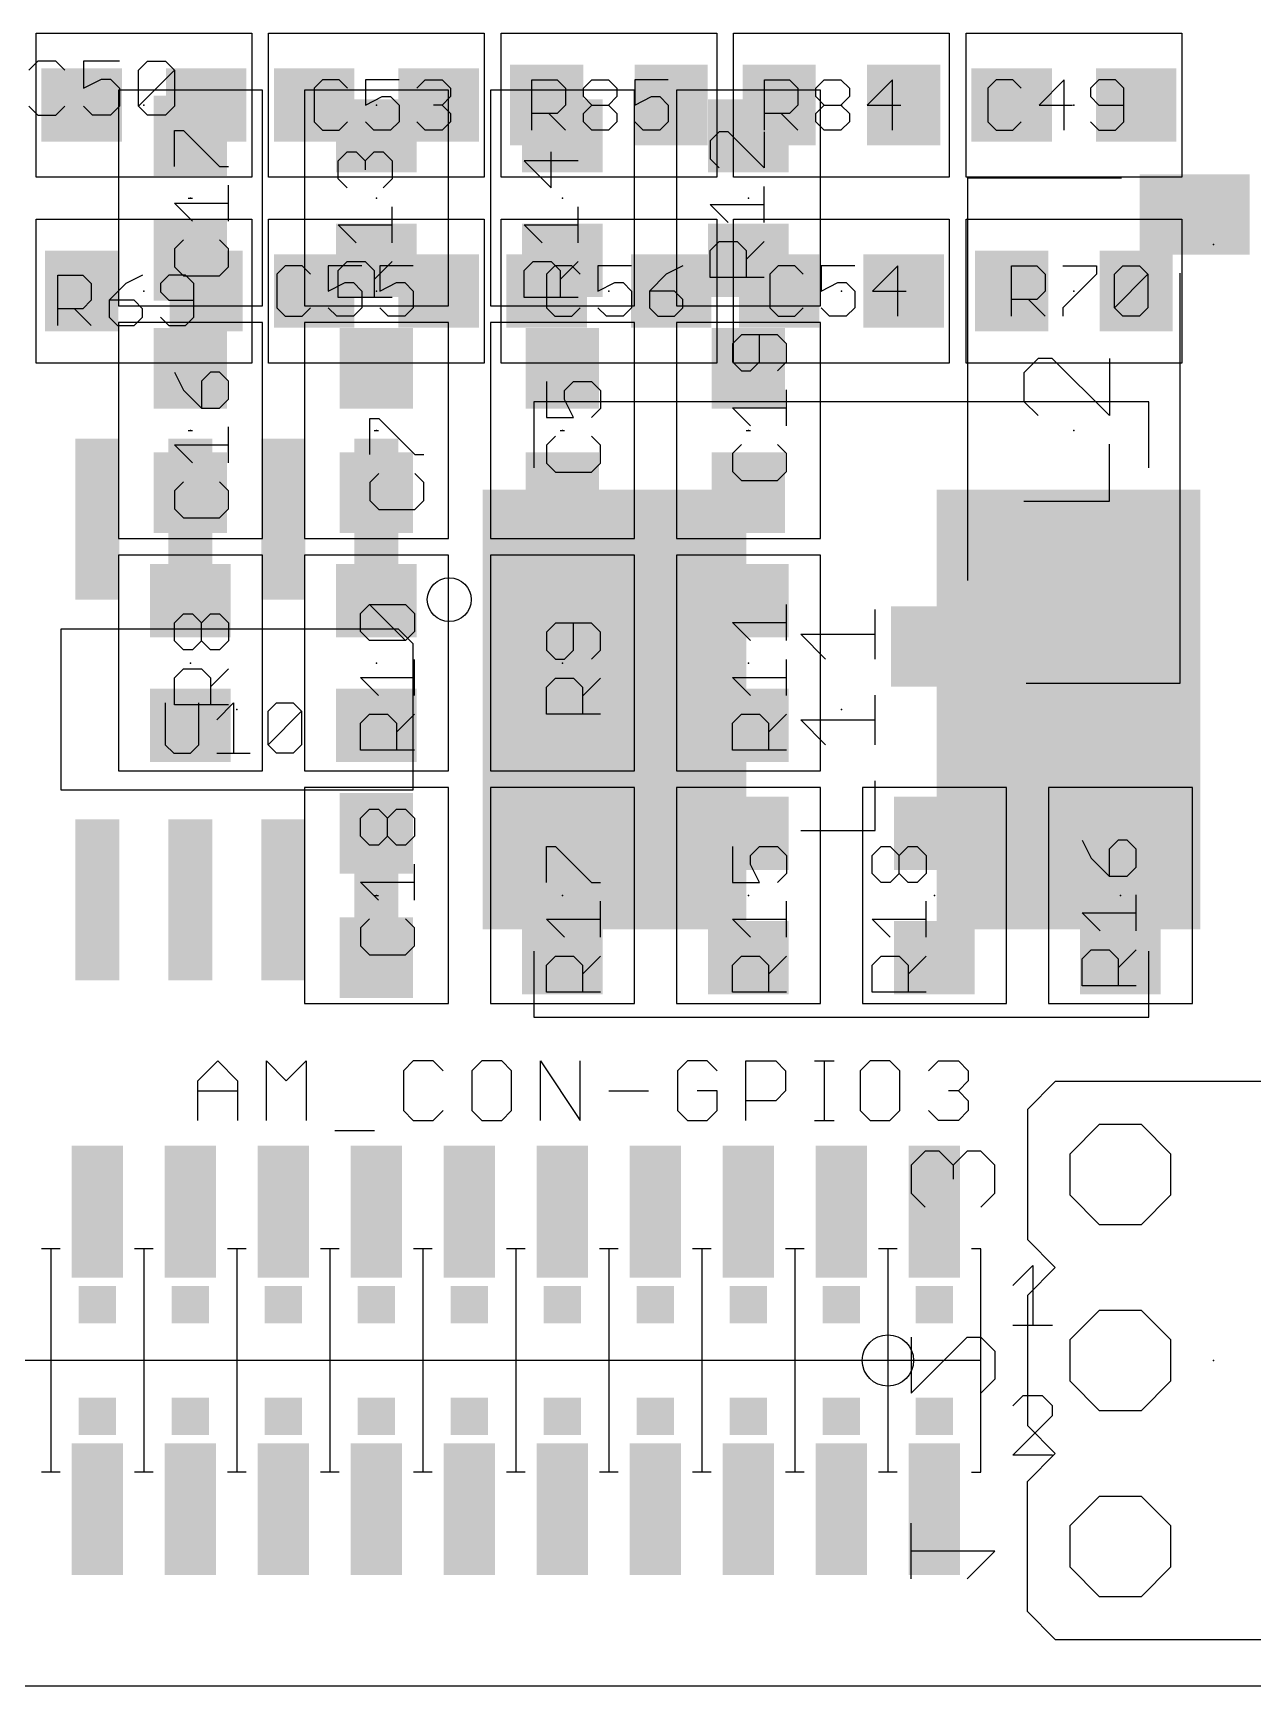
# Model space of a CAD drawing. Extents: x -7.7 to 78.5, y -0.3 to 53.5.
# Drawn here: x 15.63 to 32.29, y 0 to 22.57 of the extents above; entities that cross this region are included whole.
import ezdxf

# ---------------------------------------------------------------- set-up
doc = ezdxf.new("R2010")
doc.units = 0
for name, color, linetype in [('1', 22, 'CONTINUOUS'), ('16', 140, 'CONTINUOUS'), ('17', 82, 'CONTINUOUS'), ('20', 253, 'CONTINUOUS'), ('21', 253, 'CONTINUOUS'), ('22', 53, 'CONTINUOUS'), ('23', 253, 'CONTINUOUS'), ('24', 53, 'CONTINUOUS'), ('25', 253, 'CONTINUOUS'), ('39', 22, 'CONTINUOUS'), ('40', 140, 'CONTINUOUS')]:
    doc.layers.add(name, color=color, linetype=linetype)

# ---------------------------------------------------------------- blocks, each defined once
blk = doc.blocks.new('RECT')
blk.add_solid([(-0.5, -0.5), (0.5, -0.5), (-0.5, 0.5), (0.5, 0.5)])
blk = doc.blocks.new('OCTAGONP')
blk.add_lwpolyline([(-0.5, -0.2071), (-0.5, 0.2071), (-0.2071, 0.5), (0.2071, 0.5), (0.5, 0.2071), (0.5, -0.2071), (0.2071, -0.5), (-0.2071, -0.5)], close=True)

msp = doc.modelspace()

# ---------------------------------------------------------------- linework, layer by layer
at = {"layer": '20'}
msp.add_line((0, 0), (63.391, 0), dxfattribs=at)
msp.add_circle((27.305, 4.445), 0.35, dxfattribs=at)
at = {"layer": '21'}
for p, q in [((30.87, 17.535), (22.47, 17.535)), ((22.47, 17.535), (22.47, 16.635)), ((30.87, 16.635), (30.87, 17.535)), ((16.015, 12.235), (16.015, 14.435)), ((16.015, 14.435), (20.615, 14.435)), ((20.615, 14.435), (20.815, 14.235)), ((20.815, 14.235), (20.815, 12.235)), ((20.815, 12.235), (16.015, 12.235)), ((22.47, 10.035), (22.47, 9.135)), ((30.87, 9.135), (30.87, 10.035)), ((22.47, 9.135), (30.87, 9.135)), ((15.875, 5.969), (15.748, 5.969)), ((16.002, 5.969), (15.875, 5.969)), ((15.875, 5.969), (15.875, 4.445)), ((17.145, 5.969), (17.018, 5.969)), ((17.272, 5.969), (17.145, 5.969)), ((17.145, 5.969), (17.145, 4.445)), ((18.415, 5.969), (18.288, 5.969)), ((18.542, 5.969), (18.415, 5.969)), ((18.415, 5.969), (18.415, 4.445)), ((19.685, 5.969), (19.558, 5.969)), ((19.812, 5.969), (19.685, 5.969)), ((19.685, 5.969), (19.685, 4.445)), ((20.955, 5.969), (20.828, 5.969)), ((21.082, 5.969), (20.955, 5.969)), ((20.955, 5.969), (20.955, 4.445)), ((22.225, 5.969), (22.098, 5.969)), ((22.352, 5.969), (22.225, 5.969)), ((22.225, 5.969), (22.225, 4.445)), ((23.495, 5.969), (23.368, 5.969)), ((23.622, 5.969), (23.495, 5.969)), ((23.495, 5.969), (23.495, 4.445)), ((24.765, 5.969), (24.638, 5.969)), ((24.892, 5.969), (24.765, 5.969)), ((24.765, 5.969), (24.765, 4.445)), ((26.035, 5.969), (25.908, 5.969)), ((26.162, 5.969), (26.035, 5.969)), ((26.035, 5.969), (26.035, 4.445)), ((27.305, 5.969), (27.178, 5.969)), ((27.432, 5.969), (27.305, 5.969)), ((27.305, 5.969), (27.305, 4.445)), ((28.575, 5.969), (28.448, 5.969)), ((28.575, 4.445), (28.575, 5.969)), ((29.0111, 5.4699), (29.2822, 5.7411)), ((29.2822, 5.7411), (29.2822, 4.9276)), ((29.0111, 4.9276), (29.5534, 4.9276)), ((15.875, 4.445), (14.605, 4.445)), ((17.145, 4.445), (15.875, 4.445)), ((15.875, 4.445), (15.875, 2.921)), ((18.415, 4.445), (17.145, 4.445)), ((17.145, 4.445), (17.145, 2.921)), ((19.685, 4.445), (18.415, 4.445)), ((18.415, 4.445), (18.415, 2.921)), ((20.955, 4.445), (19.685, 4.445)), ((19.685, 4.445), (19.685, 2.921)), ((22.225, 4.445), (20.955, 4.445)), ((20.955, 4.445), (20.955, 2.921)), ((23.495, 4.445), (22.225, 4.445)), ((22.225, 4.445), (22.225, 2.921)), ((24.765, 4.445), (23.495, 4.445)), ((23.495, 4.445), (23.495, 2.921)), ((26.035, 4.445), (24.765, 4.445)), ((24.765, 4.445), (24.765, 2.921)), ((27.305, 4.445), (26.035, 4.445)), ((26.035, 4.445), (26.035, 2.921)), ((28.575, 4.445), (27.305, 4.445)), ((27.305, 4.445), (27.305, 2.921)), ((28.575, 2.921), (28.575, 4.445)), ((29.1467, 3.9631), (29.0111, 3.8275)), ((29.4178, 3.9631), (29.1467, 3.9631)), ((29.5534, 3.8275), (29.4178, 3.9631)), ((29.0111, 3.1496), (29.5534, 3.6919)), ((29.5534, 3.6919), (29.5534, 3.8275)), ((29.5534, 3.1496), (29.0111, 3.1496)), ((15.875, 2.921), (15.748, 2.921)), ((16.002, 2.921), (15.875, 2.921)), ((17.145, 2.921), (17.018, 2.921)), ((17.272, 2.921), (17.145, 2.921)), ((18.415, 2.921), (18.288, 2.921)), ((18.542, 2.921), (18.415, 2.921)), ((19.685, 2.921), (19.558, 2.921)), ((19.812, 2.921), (19.685, 2.921)), ((20.955, 2.921), (20.828, 2.921)), ((21.082, 2.921), (20.955, 2.921)), ((22.225, 2.921), (22.098, 2.921)), ((22.352, 2.921), (22.225, 2.921)), ((23.495, 2.921), (23.368, 2.921)), ((23.622, 2.921), (23.495, 2.921)), ((24.765, 2.921), (24.638, 2.921)), ((24.892, 2.921), (24.765, 2.921)), ((26.035, 2.921), (25.908, 2.921)), ((26.162, 2.921), (26.035, 2.921)), ((27.305, 2.921), (27.178, 2.921)), ((27.432, 2.921), (27.305, 2.921)), ((28.448, 2.921), (28.575, 2.921))]:
    msp.add_line(p, q, dxfattribs=at)
msp.add_circle((21.315, 14.835), 0.3, dxfattribs=at)
at = {"layer": '22'}
for p, q in [((28.395, 20.595), (30.495, 20.595)), ((28.395, 15.095), (28.395, 20.595)), ((17.7495, 20.32), (17.8105, 20.32)), ((31.295, 13.695), (31.295, 19.295)), ((17.7495, 17.145), (17.8105, 17.145)), ((20.2895, 17.145), (20.3505, 17.145)), ((22.8295, 17.145), (22.8905, 17.145)), ((25.3695, 17.145), (25.4305, 17.145)), ((29.195, 13.695), (31.295, 13.695)), ((20.2895, 10.795), (20.3505, 10.795)), ((29.21, 7.874), (29.591, 8.255)), ((33.909, 8.255), (29.591, 8.255)), ((29.21, 7.874), (29.21, 6.096)), ((27.8132, 7.3032), (27.6225, 7.1125)), ((28.0038, 7.3032), (27.8132, 7.3032)), ((28.1945, 7.1125), (28.0038, 7.3032)), ((28.3852, 7.3032), (28.1945, 7.1125)), ((28.5758, 7.3032), (28.3852, 7.3032)), ((28.7665, 7.1125), (28.5758, 7.3032)), ((27.6225, 7.1125), (27.6225, 6.7312)), ((28.1945, 7.1125), (28.1945, 6.9218)), ((28.7665, 6.7312), (28.7665, 7.1125)), ((27.6225, 6.7312), (27.8132, 6.5405)), ((28.5758, 6.5405), (28.7665, 6.7312)), ((29.591, 5.715), (29.21, 6.096)), ((29.591, 5.715), (29.21, 5.334)), ((29.21, 5.334), (29.21, 3.556)), ((27.6225, 4.7632), (27.6225, 4.0005)), ((27.6225, 4.0005), (28.3852, 4.7632)), ((28.3852, 4.7632), (28.5758, 4.7632)), ((28.5758, 4.7632), (28.7665, 4.5725)), ((28.7665, 4.5725), (28.7665, 4.1912)), ((28.7665, 4.1912), (28.5758, 4.0005)), ((29.591, 3.175), (29.21, 3.556)), ((29.591, 3.175), (29.21, 2.794)), ((29.21, 1.016), (29.21, 2.794)), ((27.6225, 1.4605), (27.6225, 2.2231)), ((28.7665, 1.8418), (27.6225, 1.8418)), ((28.3852, 1.4605), (28.7665, 1.8418)), ((29.591, 0.635), (29.21, 1.016)), ((29.591, 0.635), (33.909, 0.635))]:
    msp.add_line(p, q, dxfattribs=at)
at = {"layer": '23'}
for p in [(17.145, 21.59), (20.32, 21.59), (23.495, 21.59), (26.67, 21.59), (29.845, 21.59), (31.75, 19.685), (17.145, 19.05), (20.32, 19.05), (23.495, 19.05), (26.67, 19.05), (29.845, 19.05), (18.415, 13.335), (26.67, 13.335)]:
    msp.add_point(p, dxfattribs=at)
at = {"layer": '24'}
for p in [(17.78, 20.32), (20.32, 20.32), (22.86, 20.32), (25.4, 20.32), (17.78, 17.145), (20.32, 17.145), (22.86, 17.145), (25.4, 17.145), (29.845, 17.145), (17.78, 13.97), (20.32, 13.97), (22.86, 13.97), (25.4, 13.97), (20.32, 10.795), (22.86, 10.795), (25.4, 10.795), (27.94, 10.795), (30.48, 10.795), (31.75, 4.445)]:
    msp.add_point(p, dxfattribs=at)
at = {"layer": '25'}
for p, q in [((15.6957, 22.1875), (15.5729, 22.0647)), ((15.9415, 22.1875), (15.6957, 22.1875)), ((16.0643, 22.0647), (15.9415, 22.1875)), ((16.8128, 22.1875), (16.3213, 22.1875)), ((16.3213, 22.1875), (16.3213, 21.8189)), ((17.0697, 22.0647), (17.1926, 22.1875)), ((17.1926, 22.1875), (17.4383, 22.1875)), ((17.4383, 22.1875), (17.5612, 22.0647)), ((16.3213, 21.8189), (16.567, 21.9418)), ((16.567, 21.9418), (16.6899, 21.9418)), ((16.6899, 21.9418), (16.8128, 21.8189)), ((17.0697, 21.5732), (17.0697, 22.0647)), ((17.0697, 21.5732), (17.5612, 22.0647)), ((17.5612, 22.0647), (17.5612, 21.5732)), ((19.5835, 21.9335), (19.4691, 21.8191)), ((19.8123, 21.9335), (19.5835, 21.9335)), ((19.9267, 21.8191), (19.8123, 21.9335)), ((20.6283, 21.9335), (20.1707, 21.9335)), ((20.1707, 21.9335), (20.1707, 21.5903)), ((20.8724, 21.8191), (20.9868, 21.9335)), ((20.9868, 21.9335), (21.2156, 21.9335)), ((21.2156, 21.9335), (21.33, 21.8191)), ((22.4442, 21.2471), (22.4442, 21.9335)), ((22.4442, 21.9335), (22.7874, 21.9335)), ((22.7874, 21.9335), (22.9018, 21.8191)), ((23.1458, 21.8191), (23.2602, 21.9335)), ((23.2602, 21.9335), (23.489, 21.9335)), ((23.489, 21.9335), (23.6034, 21.8191)), ((24.305, 21.9335), (23.8475, 21.9335)), ((23.8475, 21.9335), (23.8475, 21.5903)), ((25.6192, 21.2471), (25.6192, 21.9335)), ((25.6192, 21.9335), (25.9624, 21.9335)), ((25.9624, 21.9335), (26.0768, 21.8191)), ((26.3208, 21.8191), (26.4352, 21.9335)), ((26.4352, 21.9335), (26.664, 21.9335)), ((26.664, 21.9335), (26.7784, 21.8191)), ((27.3656, 21.9335), (27.0225, 21.5903)), ((27.3656, 21.2471), (27.3656, 21.9335)), ((28.7816, 21.9335), (28.6672, 21.8191)), ((29.0104, 21.9335), (28.7816, 21.9335)), ((29.1248, 21.8191), (29.0104, 21.9335)), ((29.712, 21.9335), (29.3688, 21.5903)), ((29.712, 21.2471), (29.712, 21.9335)), ((30.1849, 21.9335), (30.0705, 21.8191)), ((30.4136, 21.9335), (30.1849, 21.9335)), ((30.528, 21.8191), (30.4136, 21.9335)), ((16.8128, 21.8189), (16.8128, 21.5732)), ((19.4691, 21.8191), (19.4691, 21.3615)), ((20.1707, 21.5903), (20.3995, 21.7047)), ((20.3995, 21.7047), (20.5139, 21.7047)), ((20.5139, 21.7047), (20.6283, 21.5903)), ((21.33, 21.7047), (21.2156, 21.5903)), ((21.33, 21.8191), (21.33, 21.7047)), ((22.9018, 21.8191), (22.9018, 21.5903)), ((23.1458, 21.7047), (23.1458, 21.8191)), ((23.2602, 21.5903), (23.1458, 21.7047)), ((23.6034, 21.7047), (23.489, 21.5903)), ((23.6034, 21.8191), (23.6034, 21.7047)), ((23.8475, 21.5903), (24.0763, 21.7047)), ((24.0763, 21.7047), (24.1906, 21.7047)), ((24.1906, 21.7047), (24.305, 21.5903)), ((26.0768, 21.8191), (26.0768, 21.5903)), ((26.3208, 21.7047), (26.3208, 21.8191)), ((26.4352, 21.5903), (26.3208, 21.7047)), ((26.7784, 21.7047), (26.664, 21.5903)), ((26.7784, 21.8191), (26.7784, 21.7047)), ((28.6672, 21.8191), (28.6672, 21.3615)), ((30.0705, 21.8191), (30.0705, 21.7047)), ((30.0705, 21.7047), (30.1849, 21.5903)), ((30.528, 21.3615), (30.528, 21.8191)), ((15.5729, 21.5732), (15.6957, 21.4503)), ((15.6957, 21.4503), (15.9415, 21.4503)), ((15.9415, 21.4503), (16.0643, 21.5732)), ((16.4441, 21.4503), (16.3213, 21.5732)), ((16.6899, 21.4503), (16.4441, 21.4503)), ((16.8128, 21.5732), (16.6899, 21.4503)), ((17.1926, 21.4503), (17.0697, 21.5732)), ((17.4383, 21.4503), (17.1926, 21.4503)), ((17.5612, 21.5732), (17.4383, 21.4503)), ((20.6283, 21.5903), (20.6283, 21.3615)), ((21.2156, 21.5903), (21.1012, 21.5903)), ((21.2156, 21.5903), (21.33, 21.4759)), ((21.33, 21.4759), (21.33, 21.3615)), ((22.7874, 21.4759), (22.4442, 21.4759)), ((22.673, 21.4759), (22.9018, 21.2471)), ((22.9018, 21.5903), (22.7874, 21.4759)), ((23.1458, 21.4759), (23.2602, 21.5903)), ((23.1458, 21.3615), (23.1458, 21.4759)), ((23.2602, 21.5903), (23.489, 21.5903)), ((23.489, 21.5903), (23.6034, 21.4759)), ((23.6034, 21.4759), (23.6034, 21.3615)), ((24.305, 21.5903), (24.305, 21.3615)), ((25.9624, 21.4759), (25.6192, 21.4759)), ((25.848, 21.4759), (26.0768, 21.2471)), ((26.0768, 21.5903), (25.9624, 21.4759)), ((26.3208, 21.4759), (26.4352, 21.5903)), ((26.3208, 21.3615), (26.3208, 21.4759)), ((26.4352, 21.5903), (26.664, 21.5903)), ((26.664, 21.5903), (26.7784, 21.4759)), ((26.7784, 21.4759), (26.7784, 21.3615)), ((27.0225, 21.5903), (27.48, 21.5903)), ((29.3688, 21.5903), (29.8264, 21.5903)), ((30.1849, 21.5903), (30.528, 21.5903)), ((17.5635, 20.7527), (17.5635, 21.2442)), ((17.5635, 21.2442), (17.6863, 21.2442)), ((17.6863, 21.2442), (18.1778, 20.7527)), ((19.4691, 21.3615), (19.5835, 21.2471)), ((19.5835, 21.2471), (19.8123, 21.2471)), ((19.8123, 21.2471), (19.9267, 21.3615)), ((20.2851, 21.2471), (20.1707, 21.3615)), ((20.5139, 21.2471), (20.2851, 21.2471)), ((20.6283, 21.3615), (20.5139, 21.2471)), ((20.9868, 21.2471), (20.8724, 21.3615)), ((21.2156, 21.2471), (20.9868, 21.2471)), ((21.33, 21.3615), (21.2156, 21.2471)), ((23.2602, 21.2471), (23.1458, 21.3615)), ((23.489, 21.2471), (23.2602, 21.2471)), ((23.6034, 21.3615), (23.489, 21.2471)), ((23.9619, 21.2471), (23.8475, 21.3615)), ((24.1906, 21.2471), (23.9619, 21.2471)), ((24.305, 21.3615), (24.1906, 21.2471)), ((25.0015, 21.2238), (24.8787, 21.1009)), ((25.1244, 21.2238), (25.0015, 21.2238)), ((25.6159, 20.7323), (25.1244, 21.2238)), ((25.6159, 21.2238), (25.6159, 20.7323)), ((26.4352, 21.2471), (26.3208, 21.3615)), ((26.664, 21.2471), (26.4352, 21.2471)), ((26.7784, 21.3615), (26.664, 21.2471)), ((28.6672, 21.3615), (28.7816, 21.2471)), ((28.7816, 21.2471), (29.0104, 21.2471)), ((29.0104, 21.2471), (29.1248, 21.3615)), ((30.0705, 21.3615), (30.1849, 21.2471)), ((30.1849, 21.2471), (30.4136, 21.2471)), ((30.4136, 21.2471), (30.528, 21.3615)), ((24.8787, 21.1009), (24.8787, 20.8552)), ((19.7987, 20.8265), (19.9215, 20.9494)), ((19.7987, 20.5808), (19.7987, 20.8265)), ((19.9215, 20.9494), (20.0444, 20.9494)), ((20.0444, 20.9494), (20.1673, 20.8265)), ((20.1673, 20.8265), (20.2902, 20.9494)), ((20.1673, 20.8265), (20.1673, 20.7037)), ((20.2902, 20.9494), (20.413, 20.9494)), ((20.413, 20.9494), (20.5359, 20.8265)), ((20.5359, 20.8265), (20.5359, 20.5808)), ((23.0759, 20.8265), (22.3387, 20.8265)), ((22.3387, 20.8265), (22.7073, 20.4579)), ((22.7073, 20.4579), (22.7073, 20.9494)), ((24.8787, 20.8552), (25.0015, 20.7323)), ((18.1778, 20.7527), (18.3007, 20.7527)), ((19.9215, 20.4579), (19.7987, 20.5808)), ((20.5359, 20.5808), (20.413, 20.4579)), ((18.3007, 20.0043), (18.3007, 20.4958)), ((25.6159, 19.9839), (25.6159, 20.4754)), ((17.8092, 20.0043), (17.5635, 20.25)), ((17.5635, 20.25), (18.3007, 20.25)), ((20.5359, 19.7095), (20.5359, 20.201)), ((23.0759, 19.7095), (23.0759, 20.201)), ((25.1244, 19.9839), (24.8787, 20.2296)), ((24.8787, 20.2296), (25.6159, 20.2296)), ((20.0444, 19.7095), (19.7987, 19.9553)), ((19.7987, 19.9553), (20.5359, 19.9553)), ((22.5844, 19.7095), (22.3387, 19.9553)), ((22.3387, 19.9553), (23.0759, 19.9553)), ((17.6863, 19.7473), (17.5635, 19.6245)), ((18.3007, 19.6245), (18.1778, 19.7473)), ((24.8787, 19.6041), (25.0015, 19.727)), ((25.0015, 19.727), (25.2473, 19.727)), ((25.2473, 19.727), (25.3702, 19.6041)), ((25.3702, 19.4812), (25.6159, 19.727)), ((17.5635, 19.6245), (17.5635, 19.3787)), ((18.3007, 19.3787), (18.3007, 19.6245)), ((19.7987, 19.3297), (19.9215, 19.4526)), ((19.9215, 19.4526), (20.1673, 19.4526)), ((20.1673, 19.4526), (20.2902, 19.3297)), ((20.2902, 19.2068), (20.5359, 19.4526)), ((22.3387, 19.3297), (22.4615, 19.4526)), ((22.4615, 19.4526), (22.7073, 19.4526)), ((22.7073, 19.4526), (22.8302, 19.3297)), ((22.8302, 19.2068), (23.0759, 19.4526)), ((24.8787, 19.2355), (24.8787, 19.6041)), ((25.3702, 19.6041), (25.3702, 19.2355)), ((15.9672, 18.5801), (15.9672, 19.2665)), ((15.9672, 19.2665), (16.3104, 19.2665)), ((16.3104, 19.2665), (16.4248, 19.1521)), ((17.1264, 19.2665), (16.8976, 19.1521)), ((17.4849, 19.2665), (17.3705, 19.1521)), ((17.7136, 19.2665), (17.4849, 19.2665)), ((17.5635, 19.3787), (17.6863, 19.2559)), ((17.6863, 19.2559), (18.1778, 19.2559)), ((17.828, 19.1521), (17.7136, 19.2665)), ((18.1778, 19.2559), (18.3007, 19.3787)), ((19.0755, 19.3935), (18.9611, 19.2791)), ((18.9611, 19.2791), (18.9611, 18.8215)), ((19.3043, 19.3935), (19.0755, 19.3935)), ((19.4187, 19.2791), (19.3043, 19.3935)), ((20.1203, 19.3935), (19.6627, 19.3935)), ((19.6627, 19.3935), (19.6627, 19.0503)), ((19.7987, 18.9611), (19.7987, 19.3297)), ((20.2902, 19.3297), (20.2902, 18.9611)), ((20.822, 19.3935), (20.3644, 19.3935)), ((20.3644, 19.3935), (20.3644, 19.0503)), ((22.3387, 18.9611), (22.3387, 19.3297)), ((22.7585, 19.3935), (22.6441, 19.2791)), ((22.6441, 19.2791), (22.6441, 18.8215)), ((22.9873, 19.3935), (22.7585, 19.3935)), ((22.8302, 19.3297), (22.8302, 18.9611)), ((23.1017, 19.2791), (22.9873, 19.3935)), ((23.8033, 19.3935), (23.3457, 19.3935)), ((23.3457, 19.3935), (23.3457, 19.0503)), ((24.2762, 19.2791), (24.0474, 19.0503)), ((24.505, 19.3935), (24.2762, 19.2791)), ((25.6159, 19.2355), (24.8787, 19.2355)), ((25.8065, 19.3935), (25.6921, 19.2791)), ((25.6921, 19.2791), (25.6921, 18.8215)), ((26.0353, 19.3935), (25.8065, 19.3935)), ((26.1497, 19.2791), (26.0353, 19.3935)), ((26.8513, 19.3935), (26.3937, 19.3935)), ((26.3937, 19.3935), (26.3937, 19.0503)), ((27.4386, 19.3935), (27.0954, 19.0503)), ((27.4386, 18.7071), (27.4386, 19.3935)), ((28.9941, 18.7071), (28.9941, 19.3935)), ((28.9941, 19.3935), (29.3373, 19.3935)), ((29.3373, 19.3935), (29.4517, 19.2791)), ((29.4517, 19.2791), (29.4517, 19.0503)), ((29.6957, 19.3935), (30.1533, 19.3935)), ((30.1533, 19.2791), (29.6957, 18.8215)), ((30.1533, 19.3935), (30.1533, 19.2791)), ((30.3974, 19.2791), (30.5118, 19.3935)), ((30.3974, 18.8215), (30.3974, 19.2791)), ((30.3974, 18.8215), (30.855, 19.2791)), ((30.5118, 19.3935), (30.7406, 19.3935)), ((30.7406, 19.3935), (30.855, 19.2791)), ((30.855, 19.2791), (30.855, 18.8215)), ((16.4248, 19.1521), (16.4248, 18.9233)), ((16.8976, 19.1521), (16.6688, 18.9233)), ((17.3705, 19.1521), (17.3705, 19.0377)), ((17.3705, 19.0377), (17.4849, 18.9233)), ((17.828, 18.6945), (17.828, 19.1521)), ((19.6627, 19.0503), (19.8915, 19.1647)), ((19.8915, 19.1647), (20.0059, 19.1647)), ((20.0059, 19.1647), (20.1203, 19.0503)), ((20.1203, 19.0503), (20.1203, 18.8215)), ((20.3644, 19.0503), (20.5932, 19.1647)), ((20.5932, 19.1647), (20.7076, 19.1647)), ((20.7076, 19.1647), (20.822, 19.0503)), ((20.822, 19.0503), (20.822, 18.8215)), ((23.3457, 19.0503), (23.5745, 19.1647)), ((23.5745, 19.1647), (23.6889, 19.1647)), ((23.6889, 19.1647), (23.8033, 19.0503)), ((23.8033, 19.0503), (23.8033, 18.8215)), ((24.0474, 19.0503), (24.0474, 18.8215)), ((24.3906, 19.0503), (24.0474, 19.0503)), ((24.505, 18.9359), (24.3906, 19.0503)), ((26.3937, 19.0503), (26.6225, 19.1647)), ((26.6225, 19.1647), (26.7369, 19.1647)), ((26.7369, 19.1647), (26.8513, 19.0503)), ((26.8513, 19.0503), (26.8513, 18.8215)), ((27.0954, 19.0503), (27.553, 19.0503)), ((29.4517, 19.0503), (29.3373, 18.9359)), ((16.3104, 18.8089), (15.9672, 18.8089)), ((16.196, 18.8089), (16.4248, 18.5801)), ((16.4248, 18.9233), (16.3104, 18.8089)), ((16.6688, 18.9233), (16.6688, 18.6945)), ((17.012, 18.9233), (16.6688, 18.9233)), ((17.1264, 18.8089), (17.012, 18.9233)), ((17.1264, 18.6945), (17.1264, 18.8089)), ((17.4849, 18.9233), (17.828, 18.9233)), ((18.9611, 18.8215), (19.0755, 18.7071)), ((19.3043, 18.7071), (19.4187, 18.8215)), ((19.7771, 18.7071), (19.6627, 18.8215)), ((20.5359, 18.9611), (19.7987, 18.9611)), ((20.1203, 18.8215), (20.0059, 18.7071)), ((20.4788, 18.7071), (20.3644, 18.8215)), ((20.822, 18.8215), (20.7076, 18.7071)), ((23.0759, 18.9611), (22.3387, 18.9611)), ((22.6441, 18.8215), (22.7585, 18.7071)), ((22.9873, 18.7071), (23.1017, 18.8215)), ((23.4601, 18.7071), (23.3457, 18.8215)), ((23.8033, 18.8215), (23.6889, 18.7071)), ((24.0474, 18.8215), (24.1618, 18.7071)), ((24.3906, 18.7071), (24.505, 18.8215)), ((24.505, 18.8215), (24.505, 18.9359)), ((25.6921, 18.8215), (25.8065, 18.7071)), ((26.0353, 18.7071), (26.1497, 18.8215)), ((26.5081, 18.7071), (26.3937, 18.8215)), ((26.8513, 18.8215), (26.7369, 18.7071)), ((29.3373, 18.9359), (28.9941, 18.9359)), ((29.2229, 18.9359), (29.4517, 18.7071)), ((29.6957, 18.8215), (29.6957, 18.7071)), ((30.5118, 18.7071), (30.3974, 18.8215)), ((30.855, 18.8215), (30.7406, 18.7071)), ((16.6688, 18.6945), (16.7832, 18.5801)), ((16.7832, 18.5801), (17.012, 18.5801)), ((17.012, 18.5801), (17.1264, 18.6945)), ((17.3705, 18.6945), (17.4849, 18.5801)), ((17.4849, 18.5801), (17.7136, 18.5801)), ((17.7136, 18.5801), (17.828, 18.6945)), ((19.0755, 18.7071), (19.3043, 18.7071)), ((20.0059, 18.7071), (19.7771, 18.7071)), ((20.7076, 18.7071), (20.4788, 18.7071)), ((22.7585, 18.7071), (22.9873, 18.7071)), ((23.6889, 18.7071), (23.4601, 18.7071)), ((24.1618, 18.7071), (24.3906, 18.7071)), ((25.8065, 18.7071), (26.0353, 18.7071)), ((26.7369, 18.7071), (26.5081, 18.7071)), ((30.7406, 18.7071), (30.5118, 18.7071)), ((25.3063, 18.4502), (25.1835, 18.3273)), ((25.1835, 18.3273), (25.1835, 18.0816)), ((25.7978, 18.4502), (25.3063, 18.4502)), ((25.5521, 18.0816), (25.5521, 18.4502)), ((25.9207, 18.3273), (25.7978, 18.4502)), ((25.9207, 18.0816), (25.9207, 18.3273)), ((25.1835, 18.0816), (25.3063, 17.9587)), ((25.4292, 17.9587), (25.5521, 18.0816)), ((25.7978, 17.9587), (25.9207, 18.0816)), ((29.3547, 18.128), (29.1598, 17.9331)), ((29.5496, 18.128), (29.3547, 18.128)), ((30.3292, 17.3484), (29.5496, 18.128)), ((30.3292, 18.128), (30.3292, 17.3484)), ((17.5635, 17.9422), (17.6863, 17.6964)), ((18.055, 17.9422), (17.9321, 17.8193)), ((18.1778, 17.9422), (18.055, 17.9422)), ((18.3007, 17.8193), (18.1778, 17.9422)), ((25.3063, 17.9587), (25.4292, 17.9587)), ((29.1598, 17.9331), (29.1598, 17.5433)), ((17.6863, 17.6964), (17.9321, 17.4507)), ((17.9321, 17.8193), (17.9321, 17.4507)), ((18.3007, 17.5736), (18.3007, 17.8193)), ((22.6435, 17.8152), (22.6435, 17.3237)), ((22.8892, 17.6923), (23.0121, 17.8152)), ((22.8892, 17.5694), (22.8892, 17.6923)), ((23.0121, 17.8152), (23.2578, 17.8152)), ((23.2578, 17.8152), (23.3807, 17.6923)), ((23.3807, 17.6923), (23.3807, 17.4466)), ((25.9207, 17.2103), (25.9207, 17.7018)), ((17.9321, 17.4507), (18.1778, 17.4507)), ((18.1778, 17.4507), (18.3007, 17.5736)), ((23.0121, 17.3237), (22.8892, 17.5694)), ((23.3807, 17.4466), (23.2578, 17.3237)), ((25.4292, 17.2103), (25.1835, 17.456)), ((25.1835, 17.456), (25.9207, 17.456)), ((29.1598, 17.5433), (29.3547, 17.3484)), ((18.3007, 16.7023), (18.3007, 17.1938)), ((20.2305, 16.8157), (20.2305, 17.3072)), ((20.2305, 17.3072), (20.3533, 17.3072)), ((20.3533, 17.3072), (20.8448, 16.8157)), ((22.6435, 17.3237), (23.0121, 17.3237)), ((17.8092, 16.7023), (17.5635, 16.948)), ((17.5635, 16.948), (18.3007, 16.948)), ((22.7663, 17.0668), (22.6435, 16.9439)), ((22.6435, 16.9439), (22.6435, 16.6981)), ((23.3807, 16.9439), (23.2578, 17.0668)), ((23.3807, 16.6981), (23.3807, 16.9439)), ((25.3063, 16.9533), (25.1835, 16.8305)), ((25.9207, 16.8305), (25.7978, 16.9533)), ((30.3292, 16.179), (30.3292, 16.9586)), ((20.8448, 16.8157), (20.9677, 16.8157)), ((25.1835, 16.8305), (25.1835, 16.5847)), ((25.9207, 16.5847), (25.9207, 16.8305)), ((20.3533, 16.5588), (20.2305, 16.4359)), ((20.9677, 16.4359), (20.8448, 16.5588)), ((22.6435, 16.6981), (22.7663, 16.5753)), ((22.7663, 16.5753), (23.2578, 16.5753)), ((23.2578, 16.5753), (23.3807, 16.6981)), ((25.1835, 16.5847), (25.3063, 16.4619)), ((25.7978, 16.4619), (25.9207, 16.5847)), ((17.6863, 16.4453), (17.5635, 16.3225)), ((17.5635, 16.3225), (17.5635, 16.0767)), ((18.3007, 16.3225), (18.1778, 16.4453)), ((18.3007, 16.0767), (18.3007, 16.3225)), ((20.2305, 16.4359), (20.2305, 16.1901)), ((20.9677, 16.1901), (20.9677, 16.4359)), ((25.3063, 16.4619), (25.7978, 16.4619)), ((17.5635, 16.0767), (17.6863, 15.9539)), ((18.1778, 15.9539), (18.3007, 16.0767)), ((20.2305, 16.1901), (20.3533, 16.0673)), ((20.3533, 16.0673), (20.8448, 16.0673)), ((20.8448, 16.0673), (20.9677, 16.1901)), ((29.1598, 16.179), (30.3292, 16.179)), ((17.6863, 15.9539), (18.1778, 15.9539)), ((20.1035, 14.6443), (20.2263, 14.7672)), ((20.2263, 14.7672), (20.7178, 14.7672)), ((20.7178, 14.2757), (20.2263, 14.7672)), ((20.7178, 14.7672), (20.8407, 14.6443)), ((25.9207, 14.2757), (25.9207, 14.7672)), ((27.132, 14.0228), (27.132, 14.7007)), ((17.5635, 14.5173), (17.6863, 14.6402)), ((17.5635, 14.2716), (17.5635, 14.5173)), ((17.6863, 14.6402), (17.8092, 14.6402)), ((17.8092, 14.6402), (17.9321, 14.5173)), ((17.9321, 14.5173), (18.055, 14.6402)), ((17.9321, 14.2716), (17.9321, 14.5173)), ((18.055, 14.6402), (18.1778, 14.6402)), ((18.1778, 14.6402), (18.3007, 14.5173)), ((18.3007, 14.5173), (18.3007, 14.2716)), ((20.1035, 14.3986), (20.1035, 14.6443)), ((20.8407, 14.6443), (20.8407, 14.3986)), ((22.7663, 14.5132), (22.6435, 14.3903)), ((23.2578, 14.5132), (22.7663, 14.5132)), ((23.0121, 14.1446), (23.0121, 14.5132)), ((23.3807, 14.3903), (23.2578, 14.5132)), ((25.4292, 14.2757), (25.1835, 14.5214)), ((25.1835, 14.5214), (25.9207, 14.5214)), ((17.6863, 14.1487), (17.5635, 14.2716)), ((17.9321, 14.2716), (17.8092, 14.1487)), ((18.055, 14.1487), (17.9321, 14.2716)), ((18.3007, 14.2716), (18.1778, 14.1487)), ((20.2263, 14.2757), (20.1035, 14.3986)), ((20.7178, 14.2757), (20.2263, 14.2757)), ((20.8407, 14.3986), (20.7178, 14.2757)), ((22.6435, 14.3903), (22.6435, 14.1446)), ((23.3807, 14.1446), (23.3807, 14.3903)), ((26.4541, 14.0228), (26.1151, 14.3618)), ((26.1151, 14.3618), (27.132, 14.3618)), ((17.8092, 14.1487), (17.6863, 14.1487)), ((18.1778, 14.1487), (18.055, 14.1487)), ((20.8407, 13.5273), (20.8407, 14.0188)), ((22.6435, 14.1446), (22.7663, 14.0217)), ((22.7663, 14.0217), (22.8892, 14.0217)), ((22.8892, 14.0217), (23.0121, 14.1446)), ((23.2578, 14.0217), (23.3807, 14.1446)), ((25.9207, 13.5273), (25.9207, 14.0188)), ((17.5635, 13.7689), (17.6863, 13.8918)), ((17.6863, 13.8918), (17.9321, 13.8918)), ((17.9321, 13.8918), (18.055, 13.7689)), ((18.055, 13.646), (18.3007, 13.8918)), ((20.3492, 13.5273), (20.1035, 13.773)), ((20.1035, 13.773), (20.8407, 13.773)), ((25.4292, 13.5273), (25.1835, 13.773)), ((25.1835, 13.773), (25.9207, 13.773)), ((17.5635, 13.4003), (17.5635, 13.7689)), ((18.055, 13.7689), (18.055, 13.4003)), ((22.6435, 13.6419), (22.7663, 13.7648)), ((22.6435, 13.2733), (22.6435, 13.6419)), ((22.7663, 13.7648), (23.0121, 13.7648)), ((23.0121, 13.7648), (23.135, 13.6419)), ((23.135, 13.519), (23.3807, 13.7648)), ((23.135, 13.6419), (23.135, 13.2733)), ((17.4371, 13.4245), (17.4371, 12.8525)), ((18.3007, 13.4003), (17.5635, 13.4003)), ((17.8947, 12.8525), (17.8947, 13.4245)), ((18.1387, 13.1957), (18.3675, 13.4245)), ((18.3675, 13.4245), (18.3675, 12.7381)), ((18.8404, 13.3101), (18.9548, 13.4245)), ((18.9548, 13.4245), (19.1836, 13.4245)), ((19.1836, 13.4245), (19.298, 13.3101)), ((27.132, 12.8534), (27.132, 13.5313)), ((18.8404, 12.8525), (18.8404, 13.3101)), ((18.8404, 12.8525), (19.298, 13.3101)), ((19.298, 13.3101), (19.298, 12.8525)), ((20.1035, 13.1475), (20.2263, 13.2703)), ((20.1035, 12.7789), (20.1035, 13.1475)), ((20.2263, 13.2703), (20.4721, 13.2703)), ((20.4721, 13.2703), (20.595, 13.1475)), ((20.595, 13.0246), (20.8407, 13.2703)), ((20.595, 13.1475), (20.595, 12.7789)), ((23.3807, 13.2733), (22.6435, 13.2733)), ((25.1835, 13.1475), (25.3063, 13.2703)), ((25.1835, 12.7789), (25.1835, 13.1475)), ((25.3063, 13.2703), (25.5521, 13.2703)), ((25.5521, 13.2703), (25.675, 13.1475)), ((25.675, 13.0246), (25.9207, 13.2703)), ((25.675, 13.1475), (25.675, 12.7789)), ((26.4541, 12.8534), (26.1151, 13.1924)), ((26.1151, 13.1924), (27.132, 13.1924)), ((17.4371, 12.8525), (17.5515, 12.7381)), ((17.5515, 12.7381), (17.7803, 12.7381)), ((17.7803, 12.7381), (17.8947, 12.8525)), ((18.1387, 12.7381), (18.5963, 12.7381)), ((18.9548, 12.7381), (18.8404, 12.8525)), ((19.1836, 12.7381), (18.9548, 12.7381)), ((19.298, 12.8525), (19.1836, 12.7381)), ((20.8407, 12.7789), (20.1035, 12.7789)), ((25.9207, 12.7789), (25.1835, 12.7789)), ((27.132, 11.684), (27.132, 12.3619)), ((20.1035, 11.8503), (20.2263, 11.9732)), ((20.2263, 11.9732), (20.3492, 11.9732)), ((20.3492, 11.9732), (20.4721, 11.8503)), ((20.4721, 11.8503), (20.595, 11.9732)), ((20.595, 11.9732), (20.7178, 11.9732)), ((20.7178, 11.9732), (20.8407, 11.8503)), ((20.1035, 11.6046), (20.1035, 11.8503)), ((20.4721, 11.6046), (20.4721, 11.8503)), ((20.8407, 11.8503), (20.8407, 11.6046)), ((20.2263, 11.4817), (20.1035, 11.6046)), ((20.4721, 11.6046), (20.3492, 11.4817)), ((20.595, 11.4817), (20.4721, 11.6046)), ((20.8407, 11.6046), (20.7178, 11.4817)), ((26.1151, 11.684), (27.132, 11.684)), ((29.9587, 11.5514), (30.0815, 11.3057)), ((30.4502, 11.5514), (30.3273, 11.4285)), ((30.573, 11.5514), (30.4502, 11.5514)), ((30.6959, 11.4285), (30.573, 11.5514)), ((20.3492, 11.4817), (20.2263, 11.4817)), ((20.7178, 11.4817), (20.595, 11.4817)), ((22.6435, 10.9737), (22.6435, 11.4652)), ((22.6435, 11.4652), (22.7663, 11.4652)), ((22.7663, 11.4652), (23.2578, 10.9737)), ((25.1835, 11.4652), (25.1835, 10.9737)), ((25.4292, 11.3423), (25.5521, 11.4652)), ((25.4292, 11.2194), (25.4292, 11.3423)), ((25.5521, 11.4652), (25.7978, 11.4652)), ((25.7978, 11.4652), (25.9207, 11.3423)), ((25.9207, 11.3423), (25.9207, 11.0966)), ((27.0885, 11.3423), (27.2113, 11.4652)), ((27.0885, 11.0966), (27.0885, 11.3423)), ((27.2113, 11.4652), (27.3342, 11.4652)), ((27.3342, 11.4652), (27.4571, 11.3423)), ((27.4571, 11.3423), (27.58, 11.4652)), ((27.4571, 11.0966), (27.4571, 11.3423)), ((27.58, 11.4652), (27.7028, 11.4652)), ((27.7028, 11.4652), (27.8257, 11.3423)), ((27.8257, 11.3423), (27.8257, 11.0966)), ((30.0815, 11.3057), (30.3273, 11.0599)), ((30.3273, 11.4285), (30.3273, 11.0599)), ((30.6959, 11.1828), (30.6959, 11.4285)), ((20.8407, 10.7333), (20.8407, 11.2248)), ((25.5521, 10.9737), (25.4292, 11.2194)), ((25.9207, 11.0966), (25.7978, 10.9737)), ((27.2113, 10.9737), (27.0885, 11.0966)), ((27.4571, 11.0966), (27.3342, 10.9737)), ((27.58, 10.9737), (27.4571, 11.0966)), ((27.8257, 11.0966), (27.7028, 10.9737)), ((30.573, 11.0599), (30.6959, 11.1828)), ((20.3492, 10.7333), (20.1035, 10.979)), ((20.1035, 10.979), (20.8407, 10.979)), ((23.2578, 10.9737), (23.3807, 10.9737)), ((25.1835, 10.9737), (25.5521, 10.9737)), ((27.3342, 10.9737), (27.2113, 10.9737)), ((27.7028, 10.9737), (27.58, 10.9737)), ((30.3273, 11.0599), (30.573, 11.0599)), ((23.3807, 10.2253), (23.3807, 10.7168)), ((25.9207, 10.2253), (25.9207, 10.7168)), ((27.8257, 10.2253), (27.8257, 10.7168)), ((30.6959, 10.3115), (30.6959, 10.803)), ((20.2263, 10.4763), (20.1035, 10.3535)), ((20.8407, 10.3535), (20.7178, 10.4763)), ((22.8892, 10.2253), (22.6435, 10.471)), ((22.6435, 10.471), (23.3807, 10.471)), ((25.4292, 10.2253), (25.1835, 10.471)), ((25.1835, 10.471), (25.9207, 10.471)), ((27.3342, 10.2253), (27.0885, 10.471)), ((27.0885, 10.471), (27.8257, 10.471)), ((30.2044, 10.3115), (29.9587, 10.5573)), ((29.9587, 10.5573), (30.6959, 10.5573)), ((20.1035, 10.3535), (20.1035, 10.1077)), ((20.8407, 10.1077), (20.8407, 10.3535)), ((20.1035, 10.1077), (20.2263, 9.9849)), ((20.2263, 9.9849), (20.7178, 9.9849)), ((20.7178, 9.9849), (20.8407, 10.1077)), ((22.6435, 9.8455), (22.7663, 9.9683)), ((22.7663, 9.9683), (23.0121, 9.9683)), ((23.0121, 9.9683), (23.135, 9.8455)), ((23.135, 9.7226), (23.3807, 9.9683)), ((25.1835, 9.8455), (25.3063, 9.9683)), ((25.3063, 9.9683), (25.5521, 9.9683)), ((25.5521, 9.9683), (25.675, 9.8455)), ((25.675, 9.7226), (25.9207, 9.9683)), ((27.0885, 9.8455), (27.2113, 9.9683)), ((27.2113, 9.9683), (27.4571, 9.9683)), ((27.4571, 9.9683), (27.58, 9.8455)), ((27.58, 9.7226), (27.8257, 9.9683)), ((29.9587, 9.9317), (30.0815, 10.0546)), ((30.0815, 10.0546), (30.3273, 10.0546)), ((30.3273, 10.0546), (30.4502, 9.9317)), ((30.4502, 9.8088), (30.6959, 10.0546)), ((22.6435, 9.4769), (22.6435, 9.8455)), ((23.135, 9.8455), (23.135, 9.4769)), ((25.1835, 9.4769), (25.1835, 9.8455)), ((25.675, 9.8455), (25.675, 9.4769)), ((27.0885, 9.4769), (27.0885, 9.8455)), ((27.58, 9.8455), (27.58, 9.4769)), ((29.9587, 9.5631), (29.9587, 9.9317)), ((30.4502, 9.9317), (30.4502, 9.5631)), ((30.6959, 9.5631), (29.9587, 9.5631)), ((23.3807, 9.4769), (22.6435, 9.4769)), ((25.9207, 9.4769), (25.1835, 9.4769)), ((27.8257, 9.4769), (27.0885, 9.4769)), ((17.8816, 8.2639), (18.1528, 8.5351)), ((18.1528, 8.5351), (18.4239, 8.2639)), ((18.8171, 7.7216), (18.8171, 8.5351)), ((18.8171, 8.5351), (19.0883, 8.2639)), ((19.0883, 8.2639), (19.3594, 8.5351)), ((19.3594, 8.5351), (19.3594, 7.7216)), ((20.8237, 8.5351), (20.6882, 8.3995)), ((20.6882, 8.3995), (20.6882, 7.8572)), ((21.0949, 8.5351), (20.8237, 8.5351)), ((21.2305, 8.3995), (21.0949, 8.5351)), ((21.7593, 8.5351), (21.6237, 8.3995)), ((21.6237, 8.3995), (21.6237, 7.8572)), ((22.0304, 8.5351), (21.7593, 8.5351)), ((22.166, 8.3995), (22.0304, 8.5351)), ((22.166, 7.8572), (22.166, 8.3995)), ((22.5592, 7.7216), (22.5592, 8.5351)), ((22.5592, 8.5351), (23.1015, 7.7216)), ((23.1015, 7.7216), (23.1015, 8.5351)), ((24.5658, 8.5351), (24.4302, 8.3995)), ((24.4302, 8.3995), (24.4302, 7.8572)), ((24.837, 8.5351), (24.5658, 8.5351)), ((24.9726, 8.3995), (24.837, 8.5351)), ((25.3658, 7.7216), (25.3658, 8.5351)), ((25.3658, 8.5351), (25.7725, 8.5351)), ((25.7725, 8.5351), (25.9081, 8.3995)), ((25.9081, 8.3995), (25.9081, 8.1283)), ((26.3013, 8.5351), (26.5724, 8.5351)), ((26.4368, 7.7216), (26.4368, 8.5351)), ((27.0605, 8.5351), (26.9249, 8.3995)), ((26.9249, 8.3995), (26.9249, 7.8572)), ((27.3317, 8.5351), (27.0605, 8.5351)), ((27.4673, 8.3995), (27.3317, 8.5351)), ((27.4673, 7.8572), (27.4673, 8.3995)), ((27.8605, 8.3995), (27.996, 8.5351)), ((27.996, 8.5351), (28.2672, 8.5351)), ((28.2672, 8.5351), (28.4028, 8.3995)), ((28.4028, 8.3995), (28.4028, 8.2639)), ((17.8816, 7.7216), (17.8816, 8.2639)), ((17.8816, 8.1283), (18.4239, 8.1283)), ((18.4239, 8.2639), (18.4239, 7.7216)), ((23.4947, 8.1283), (24.037, 8.1283)), ((24.9726, 8.1283), (24.7014, 8.1283)), ((24.9726, 7.8572), (24.9726, 8.1283)), ((25.9081, 8.1283), (25.7725, 7.9928)), ((28.2672, 8.1283), (28.1316, 8.1283)), ((28.4028, 8.2639), (28.2672, 8.1283)), ((28.2672, 8.1283), (28.4028, 7.9928)), ((25.7725, 7.9928), (25.3658, 7.9928)), ((28.4028, 7.9928), (28.4028, 7.8572)), ((20.6882, 7.8572), (20.8237, 7.7216)), ((20.8237, 7.7216), (21.0949, 7.7216)), ((21.0949, 7.7216), (21.2305, 7.8572)), ((21.6237, 7.8572), (21.7593, 7.7216)), ((21.7593, 7.7216), (22.0304, 7.7216)), ((22.0304, 7.7216), (22.166, 7.8572)), ((24.4302, 7.8572), (24.5658, 7.7216)), ((24.5658, 7.7216), (24.837, 7.7216)), ((24.837, 7.7216), (24.9726, 7.8572)), ((26.3013, 7.7216), (26.5724, 7.7216)), ((26.9249, 7.8572), (27.0605, 7.7216)), ((27.0605, 7.7216), (27.3317, 7.7216)), ((27.3317, 7.7216), (27.4673, 7.8572)), ((27.996, 7.7216), (27.8605, 7.8572)), ((28.2672, 7.7216), (27.996, 7.7216)), ((28.4028, 7.8572), (28.2672, 7.7216)), ((19.7526, 7.586), (20.295, 7.586))]:
    msp.add_line(p, q, dxfattribs=at)
at = {"layer": '39'}
for p, q in [((15.672, 22.573), (18.618, 22.573)), ((15.672, 20.607), (15.672, 22.573)), ((18.618, 22.573), (18.618, 20.607)), ((18.847, 20.607), (18.847, 22.573)), ((18.847, 22.573), (21.793, 22.573)), ((21.793, 22.573), (21.793, 20.607)), ((22.022, 22.573), (24.968, 22.573)), ((22.022, 20.607), (22.022, 22.573)), ((24.968, 22.573), (24.968, 20.607)), ((25.197, 22.573), (28.143, 22.573)), ((25.197, 20.607), (25.197, 22.573)), ((28.143, 22.573), (28.143, 20.607)), ((28.372, 22.573), (31.318, 22.573)), ((28.372, 20.607), (28.372, 22.573)), ((31.318, 22.573), (31.318, 20.607)), ((18.618, 20.607), (15.672, 20.607)), ((21.793, 20.607), (18.847, 20.607)), ((24.968, 20.607), (22.022, 20.607)), ((28.143, 20.607), (25.197, 20.607)), ((31.318, 20.607), (28.372, 20.607)), ((15.672, 18.067), (15.672, 20.033)), ((15.672, 20.033), (18.618, 20.033)), ((18.618, 20.033), (18.618, 18.067)), ((18.847, 18.067), (18.847, 20.033)), ((18.847, 20.033), (21.793, 20.033)), ((21.793, 20.033), (21.793, 18.067)), ((22.022, 18.067), (22.022, 20.033)), ((22.022, 20.033), (24.968, 20.033)), ((24.968, 20.033), (24.968, 18.067)), ((25.197, 18.067), (25.197, 20.033)), ((25.197, 20.033), (28.143, 20.033)), ((28.143, 20.033), (28.143, 18.067)), ((28.372, 20.033), (31.318, 20.033)), ((28.372, 18.067), (28.372, 20.033)), ((31.318, 20.033), (31.318, 18.067)), ((18.618, 18.067), (15.672, 18.067)), ((21.793, 18.067), (18.847, 18.067)), ((24.968, 18.067), (22.022, 18.067)), ((28.143, 18.067), (25.197, 18.067)), ((31.318, 18.067), (28.372, 18.067))]:
    msp.add_line(p, q, dxfattribs=at)
at = {"layer": '40'}
for p, q in [((16.797, 21.793), (16.797, 18.847)), ((18.763, 21.793), (16.797, 21.793)), ((18.763, 18.847), (18.763, 21.793)), ((21.303, 21.793), (19.337, 21.793)), ((19.337, 21.793), (19.337, 18.847)), ((21.303, 18.847), (21.303, 21.793)), ((23.843, 21.793), (21.877, 21.793)), ((21.877, 21.793), (21.877, 18.847)), ((23.843, 18.847), (23.843, 21.793)), ((26.383, 21.793), (24.417, 21.793)), ((24.417, 21.793), (24.417, 18.847)), ((26.383, 18.847), (26.383, 21.793)), ((16.797, 18.847), (18.763, 18.847)), ((19.337, 18.847), (21.303, 18.847)), ((21.877, 18.847), (23.843, 18.847)), ((24.417, 18.847), (26.383, 18.847)), ((16.797, 18.618), (16.797, 15.672)), ((18.763, 18.618), (16.797, 18.618)), ((18.763, 15.672), (18.763, 18.618)), ((19.337, 18.618), (19.337, 15.672)), ((21.303, 18.618), (19.337, 18.618)), ((21.303, 15.672), (21.303, 18.618)), ((21.877, 18.618), (21.877, 15.672)), ((23.843, 18.618), (21.877, 18.618)), ((23.843, 15.672), (23.843, 18.618)), ((24.417, 18.618), (24.417, 15.672)), ((26.383, 18.618), (24.417, 18.618)), ((26.383, 15.672), (26.383, 18.618)), ((16.797, 15.672), (18.763, 15.672)), ((19.337, 15.672), (21.303, 15.672)), ((21.877, 15.672), (23.843, 15.672)), ((24.417, 15.672), (26.383, 15.672)), ((16.797, 15.443), (16.797, 12.497)), ((18.763, 15.443), (16.797, 15.443)), ((18.763, 12.497), (18.763, 15.443)), ((19.337, 15.443), (19.337, 12.497)), ((21.303, 15.443), (19.337, 15.443)), ((21.303, 12.497), (21.303, 15.443)), ((21.877, 15.443), (21.877, 12.497)), ((23.843, 15.443), (21.877, 15.443)), ((23.843, 12.497), (23.843, 15.443)), ((26.383, 15.443), (24.417, 15.443)), ((24.417, 15.443), (24.417, 12.497)), ((26.383, 12.497), (26.383, 15.443)), ((16.797, 12.497), (18.763, 12.497)), ((19.337, 12.497), (21.303, 12.497)), ((21.877, 12.497), (23.843, 12.497)), ((24.417, 12.497), (26.383, 12.497)), ((19.337, 12.268), (19.337, 9.322)), ((21.303, 12.268), (19.337, 12.268)), ((21.303, 9.322), (21.303, 12.268)), ((21.877, 12.268), (21.877, 9.322)), ((23.843, 12.268), (21.877, 12.268)), ((23.843, 9.322), (23.843, 12.268)), ((24.417, 12.268), (24.417, 9.322)), ((26.383, 12.268), (24.417, 12.268)), ((26.383, 9.322), (26.383, 12.268)), ((26.957, 12.268), (26.957, 9.322)), ((28.923, 12.268), (26.957, 12.268)), ((28.923, 9.322), (28.923, 12.268)), ((31.463, 12.268), (29.497, 12.268)), ((29.497, 12.268), (29.497, 9.322)), ((31.463, 9.322), (31.463, 12.268)), ((19.337, 9.322), (21.303, 9.322)), ((21.877, 9.322), (23.843, 9.322)), ((24.417, 9.322), (26.383, 9.322)), ((26.957, 9.322), (28.923, 9.322)), ((29.497, 9.322), (31.463, 9.322))]:
    msp.add_line(p, q, dxfattribs=at)

# ---------------------------------------------------------------- block references
at = {"layer": '1', "yscale": 1.1}
for p in [(22.645, 21.59), (24.345, 21.59), (25.82, 21.59), (27.52, 21.59), (28.995, 19.05), (30.695, 19.05)]:
    msp.add_blockref('RECT', p, dxfattribs=at)
at = {"layer": '1', "xscale": 1.1}
for p in [(16.295, 21.59), (17.995, 21.59), (28.995, 21.59), (30.695, 21.59)]:
    msp.add_blockref('RECT', p, dxfattribs=at)
at = {"layer": '1', "xscale": 1.1, "rotation": 180}
for p in [(19.47, 21.59), (21.17, 21.59), (19.47, 19.05), (21.17, 19.05), (22.645, 19.05), (24.345, 19.05), (25.82, 19.05), (27.52, 19.05)]:
    msp.add_blockref('RECT', p, dxfattribs=at)
at = {"layer": '1', "yscale": 1.1, "rotation": 180}
for p in [(16.295, 19.05), (17.995, 19.05)]:
    msp.add_blockref('RECT', p, dxfattribs=at)
at = {"layer": '1'}
for p, xscale, yscale, rotation in [((16.51, 15.935), 0.6, 2.2, 180), ((17.78, 15.935), 0.6, 2.2, 180), ((19.05, 15.935), 0.6, 2.2, 180), ((20.32, 15.935), 0.6, 2.2, 180), ((23.57, 13.335), 3.6, 6, 180), ((29.77, 13.335), 3.6, 6, 180), ((16.51, 10.735), 0.6, 2.2, 180), ((17.78, 10.735), 0.6, 2.2, 180), ((19.05, 10.735), 0.6, 2.2, 180), ((20.32, 10.735), 0.6, 2.2, 180), ((16.51, 6.477), 1.8, 0.7, 270), ((17.78, 6.477), 1.8, 0.7, 270), ((19.05, 6.477), 1.8, 0.7, 270), ((20.32, 6.477), 1.8, 0.7, 270), ((21.59, 6.477), 1.8, 0.7, 90), ((22.86, 6.477), 1.8, 0.7, 90), ((24.13, 6.477), 1.8, 0.7, 90), ((25.4, 6.477), 1.8, 0.7, 90), ((26.67, 6.477), 1.8, 0.7, 90), ((27.94, 6.477), 1.8, 0.7, 90), ((16.51, 2.413), 1.8, 0.7, 270), ((17.78, 2.413), 1.8, 0.7, 270), ((19.05, 2.413), 1.8, 0.7, 270), ((20.32, 2.413), 1.8, 0.7, 270), ((21.59, 2.413), 1.8, 0.7, 90), ((22.86, 2.413), 1.8, 0.7, 90), ((24.13, 2.413), 1.8, 0.7, 90), ((25.4, 2.413), 1.8, 0.7, 90), ((26.67, 2.413), 1.8, 0.7, 90), ((27.94, 2.413), 1.8, 0.7, 90)]:
    msp.add_blockref('RECT', p, dxfattribs=dict(at, xscale=xscale, yscale=yscale, rotation=rotation))
at = {"layer": '16', "xscale": 1.1, "rotation": 270}
for p in [(17.78, 21.17), (17.78, 19.47), (17.78, 17.995), (20.32, 17.995), (22.86, 17.995), (25.4, 17.995), (17.78, 16.295), (20.32, 16.295), (22.86, 16.295), (25.4, 16.295), (20.32, 11.645), (20.32, 9.945)]:
    msp.add_blockref('RECT', p, dxfattribs=at)
at = {"layer": '16', "yscale": 1.1}
for p, rotation in [((20.32, 21.17), 90), ((22.86, 21.17), 90), ((25.4, 21.17), 90), ((20.32, 19.47), 90), ((22.86, 19.47), 90), ((25.4, 19.47), 90), ((17.78, 14.82), 270), ((20.32, 14.82), 270), ((22.86, 14.82), 270), ((25.4, 14.82), 90), ((17.78, 13.12), 270), ((20.32, 13.12), 270), ((22.86, 13.12), 270), ((25.4, 13.12), 90), ((22.86, 11.645), 270), ((25.4, 11.645), 270), ((27.94, 11.645), 270), ((30.48, 11.645), 90), ((22.86, 9.945), 270), ((25.4, 9.945), 270), ((27.94, 9.945), 270), ((30.48, 9.945), 90)]:
    msp.add_blockref('RECT', p, dxfattribs=dict(at, rotation=rotation))
at = {"layer": '16', "xscale": 1.1, "yscale": 1.5, "rotation": 270}
for p in [(31.495, 20.095), (28.095, 14.195)]:
    msp.add_blockref('RECT', p, dxfattribs=at)
at = {"layer": '17', "xscale": 1.3716, "yscale": 1.3716, "rotation": 90}
for p in [(30.48, 6.985), (30.48, 6.985), (30.48, 4.445), (30.48, 4.445), (30.48, 1.905), (30.48, 1.905)]:
    msp.add_blockref('OCTAGONP', p, dxfattribs=at)
at = {"layer": '21', "xscale": 0.508, "yscale": 0.508}
for p in [(16.51, 5.207), (17.78, 5.207), (19.05, 5.207), (20.32, 5.207), (21.59, 5.207), (22.86, 5.207), (24.13, 5.207), (25.4, 5.207), (26.67, 5.207), (27.94, 5.207), (16.51, 3.683), (17.78, 3.683), (19.05, 3.683), (20.32, 3.683), (21.59, 3.683), (22.86, 3.683), (24.13, 3.683), (25.4, 3.683), (26.67, 3.683), (27.94, 3.683)]:
    msp.add_blockref('RECT', p, dxfattribs=at)

doc.saveas('drawing.dxf')
